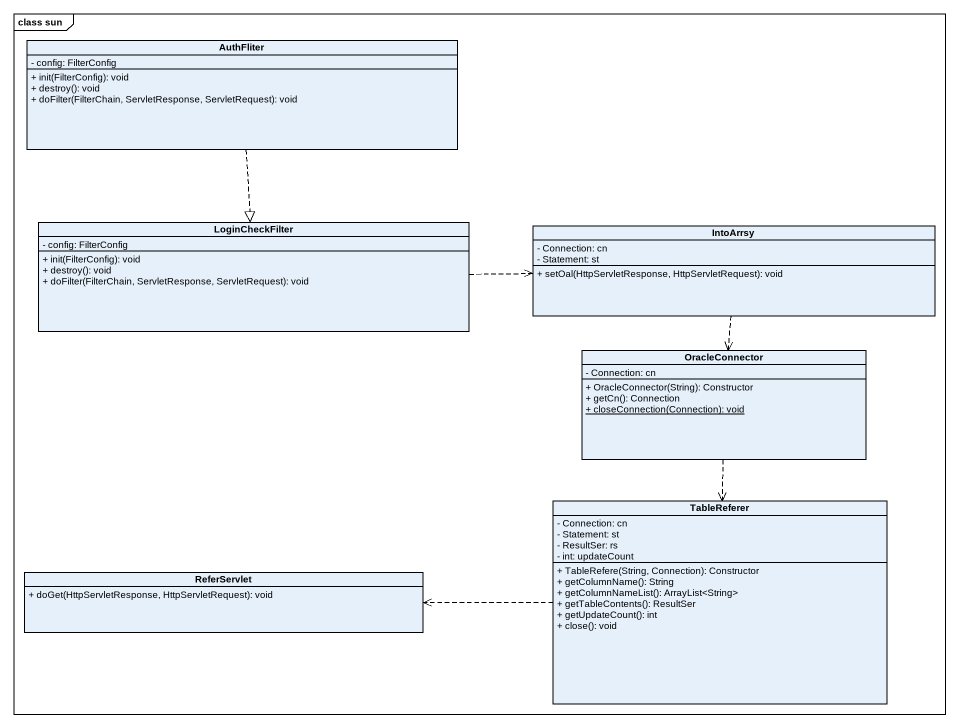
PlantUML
@startuml
mainframe class sun
hide circle
hide empty members
skinparam classAttributeIconSize 0
class AuthFliter {
  - config: FilterConfig
  + init(FilterConfig): void
  + destroy(): void
  + doFilter(FilterChain, ServletResponse, ServletRequest): void
}
class LoginCheckFilter {
  - config: FilterConfig
  + init(FilterConfig): void
  + destroy(): void
  + doFilter(FilterChain, ServletResponse, ServletRequest): void
}
class IntoArrsy {
  - Connection: cn
  - Statement: st
  + setOal(HttpServletResponse, HttpServletRequest): void
}
class OracleConnector {
  - Connection: cn
  + OracleConnector(String): Constructor
  + getCn(): Connection
  {static} + closeConnection(Connection): void
}
class TableReferer {
  - Connection: cn
  - Statement: st
  - ResultSer: rs
  - int: updateCount
  + TableRefere(String, Connection): Constructor
  + getColumnName(): String
  + getColumnNameList(): ArrayList<String>
  + getTableContents(): ResultSer
  + getUpdateCount(): int
  + close(): void
}
class ReferServlet {
  + doGet(HttpServletResponse, HttpServletRequest): void
}
AuthFliter ..|> LoginCheckFilter
LoginCheckFilter .right.> IntoArrsy
IntoArrsy ..> OracleConnector
OracleConnector ..> TableReferer
TableReferer .left.> ReferServlet
@enduml
